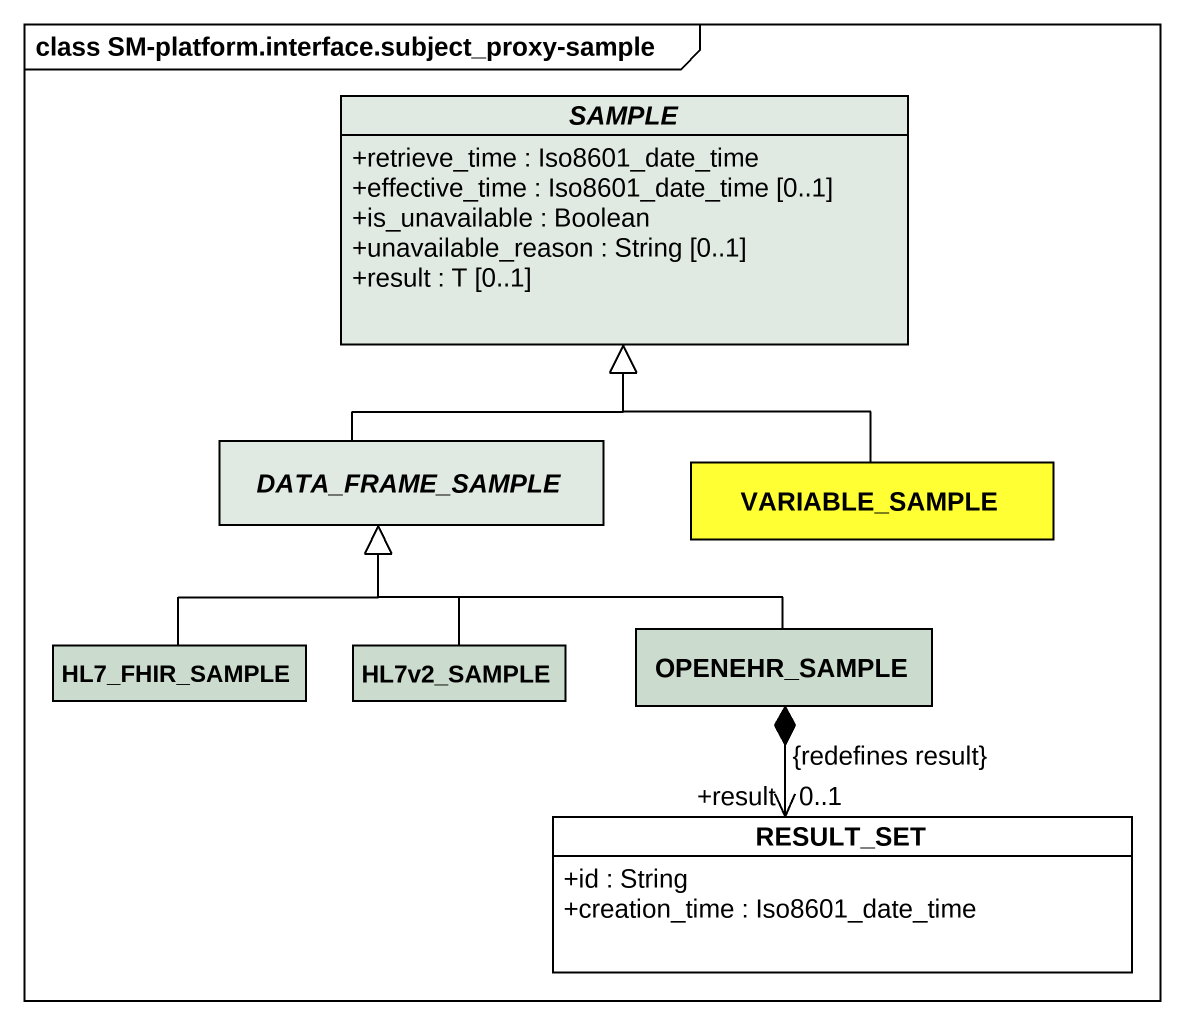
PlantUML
@startuml
mainframe class SM-platform.interface.subject_proxy-sample
hide circle
hide empty members
skinparam classAttributeIconSize 0
abstract class SAMPLE #E0EAE2 {
  +retrieve_time : Iso8601_date_time
  +effective_time : Iso8601_date_time [0..1]
  +is_unavailable : Boolean
  +unavailable_reason : String [0..1]
  +result : T [0..1]
}
abstract class DATA_FRAME_SAMPLE #E0EAE2
class VARIABLE_SAMPLE #FFFF33
class HL7_FHIR_SAMPLE #CBDBCE
class HL7v2_SAMPLE #CBDBCE
class OPENEHR_SAMPLE #CBDBCE
class RESULT_SET #FFFFFF {
  +id : String
  +creation_time : Iso8601_date_time
}
DATA_FRAME_SAMPLE -up-|> SAMPLE
VARIABLE_SAMPLE -up-|> SAMPLE
HL7_FHIR_SAMPLE -up-|> DATA_FRAME_SAMPLE
HL7v2_SAMPLE -up-|> DATA_FRAME_SAMPLE
OPENEHR_SAMPLE -left-|> DATA_FRAME_SAMPLE
RESULT_SET "+result\n0..1\n{redefines result}" <-up-* OPENEHR_SAMPLE
@enduml
